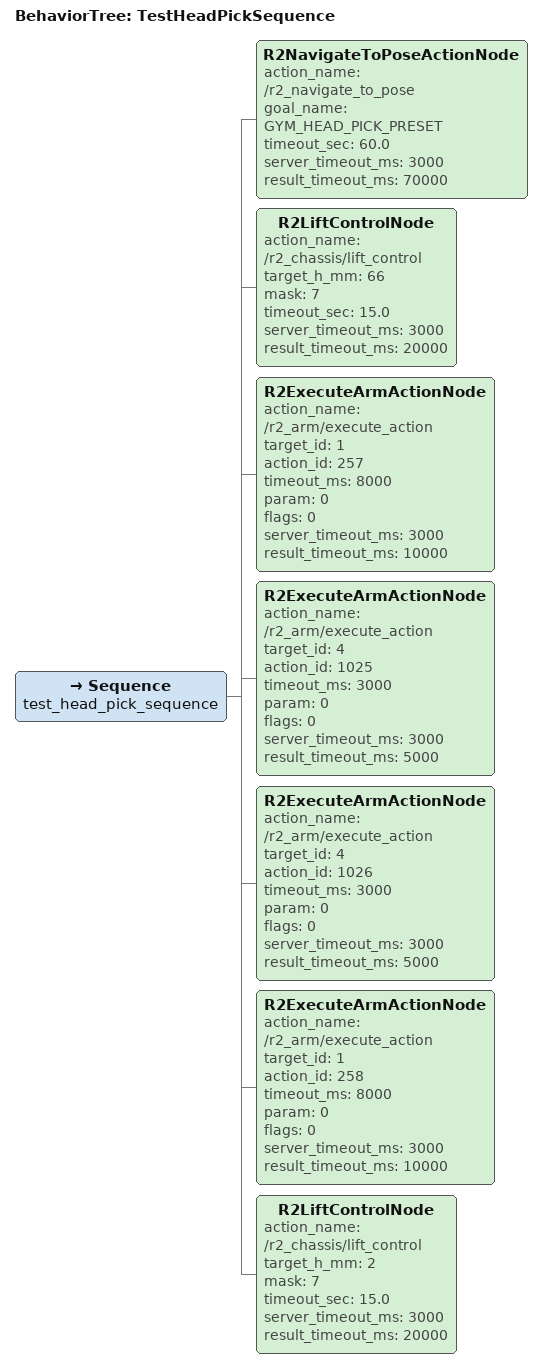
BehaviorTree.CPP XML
<root BTCPP_format="4" main_tree_to_execute="TestHeadPickSequence">
  <BehaviorTree ID="TestHeadPickSequence">
    <Sequence name="test_head_pick_sequence">

      <!-- 1. 导航到夹取端头预设点 -->
      <R2NavigateToPoseActionNode
        action_name="/r2_navigate_to_pose"
        goal_name="GYM_HEAD_PICK_PRESET"
        timeout_sec="60.0"
        server_timeout_ms="3000"
        result_timeout_ms="70000" />

      <!-- 2. 三组升降机构同时升高到绝对高度 66 mm -->
      <R2LiftControlNode
        action_name="/r2_chassis/lift_control"
        target_h_mm="66"
        mask="7"
        timeout_sec="15.0"
        server_timeout_ms="3000"
        result_timeout_ms="20000" />

      <!-- 3. 夹爪机械臂放平：target_id=1, action_id=257 -->
      <R2ExecuteArmActionNode
        action_name="/r2_arm/execute_action"
        target_id="1"
        action_id="257"
        timeout_ms="8000"
        param="0"
        flags="0"
        server_timeout_ms="3000"
        result_timeout_ms="10000" />

      <!-- 4. 松开夹爪：target_id=4, action_id=1025 -->
      <R2ExecuteArmActionNode
        action_name="/r2_arm/execute_action"
        target_id="4"
        action_id="1025"
        timeout_ms="3000"
        param="0"
        flags="0"
        server_timeout_ms="3000"
        result_timeout_ms="5000" />

      <!-- 5. 闭合夹爪：target_id=4, action_id=1026 -->
      <R2ExecuteArmActionNode
        action_name="/r2_arm/execute_action"
        target_id="4"
        action_id="1026"
        timeout_ms="3000"
        param="0"
        flags="0"
        server_timeout_ms="3000"
        result_timeout_ms="5000" />

      <!-- 6. 夹爪机械臂旋转到 90 度：target_id=1, action_id=258 -->
      <R2ExecuteArmActionNode
        action_name="/r2_arm/execute_action"
        target_id="1"
        action_id="258"
        timeout_ms="8000"
        param="0"
        flags="0"
        server_timeout_ms="3000"
        result_timeout_ms="10000" />

      <!-- 7. 三组升降机构同时降低到绝对高度 2 mm -->
      <R2LiftControlNode
        action_name="/r2_chassis/lift_control"
        target_h_mm="2"
        mask="7"
        timeout_sec="15.0"
        server_timeout_ms="3000"
        result_timeout_ms="20000" />

    </Sequence>
  </BehaviorTree>
</root>
